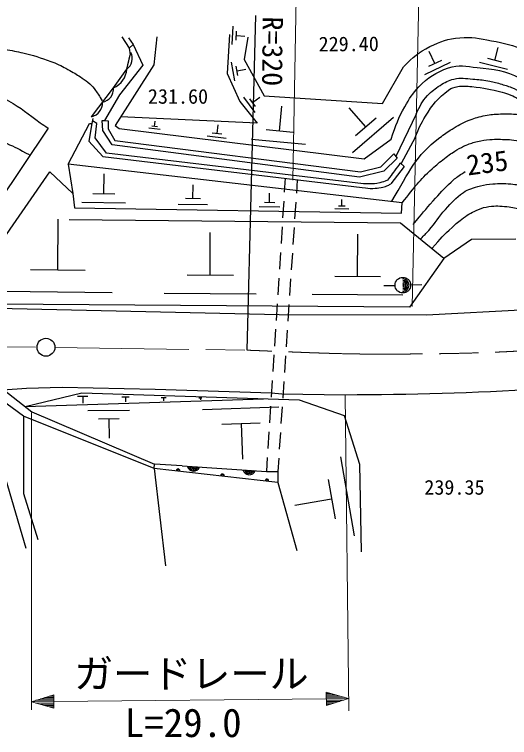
# Model space of a CAD drawing. Units: millimetres, scale not verified. Extents: x 40000 to 680000, y 20000 to 380000.
# Drawn here: x 167238 to 211547, y 253481 to 318263 of the extents above; entities that cross this region are included whole.
import ezdxf
from ezdxf.enums import TextEntityAlignment as Align

# ---------------------------------------------------------------- set-up
doc = ezdxf.new("R2010")
doc.units = ezdxf.units.MM
doc.header["$LTSCALE"] = 1000
doc.linetypes.add('CHAIN', pattern=[18.5, 12, -1.5, 3.5, -1.5])
for name, color, linetype, lineweight in [('M-BGD', 7, 'Continuous', 25), ('M-BMK', 2, 'CHAIN', 13), ('M-BMK-SRVR', 3, 'Continuous', 25), ('M-STR-HTXT', 7, 'Continuous', 13)]:
    doc.layers.add(name, color=color, linetype=linetype, lineweight=lineweight)
doc.styles.add('ＭＳ ゴシック', font='')
doc.styles.get('ＭＳ ゴシック').set_extended_font_data('MS Gothic')

msp = doc.modelspace()

# ---------------------------------------------------------------- linework, layer by layer
at = {"layer": 'M-BGD'}
for p, q in [((186732, 315560), (186817, 317203)), ((176844, 316248), (177517, 315238)), ((177448, 316159), (177854, 315575)), ((179976, 316258), (179708, 313751)), ((186476, 316465), (186276, 312966)), ((187082, 315954), (187124, 316775)), ((187103, 316364), (187870, 316328)), ((188112, 316244), (187805, 314224)), ((177517, 315238), (177854, 315575)), ((177854, 315575), (178715, 313733)), ((177281, 313377), (177648, 314865)), ((177517, 315238), (177596, 314649)), ((204867, 313870), (204348, 314948)), ((210241, 314149), (210527, 315311)), ((187805, 314224), (189600, 310986)), ((210863, 313992), (209620, 314306)), ((179708, 313751), (176244, 308326)), ((178715, 313733), (176647, 311059)), ((186971, 312311), (186674, 313999)), ((187235, 312792), (187086, 313637)), ((200185, 310289), (202046, 313573)), ((206246, 313955), (203928, 312858)), ((205447, 314144), (204288, 313595)), ((211359, 313337), (208873, 313966)), ((186276, 312966), (187397, 310471)), ((187160, 313215), (187948, 313356)), ((176647, 311059), (175310, 308762)), ((189600, 310986), (200185, 310289)), ((187397, 310471), (188945, 308519)), ((188787, 309470), (187769, 310849)), ((188809, 310018), (188300, 310708)), ((188554, 310363), (189196, 310841)), ((190961, 307806), (191159, 310060)), ((198681, 308191), (197190, 309893)), ((188945, 308519), (176727, 309083)), ((201148, 309044), (197483, 305873)), ((203184, 309344), (201361, 305529)), ((172050, 304853), (173951, 308502)), ((174174, 308502), (173887, 306917)), ((173951, 308502), (174174, 308502)), ((174253, 308957), (174174, 308502)), ((174615, 308481), (174216, 308743)), ((174467, 307214), (174615, 308481)), ((175078, 308765), (175310, 308762)), ((175135, 307855), (175078, 308765)), ((175310, 308762), (175613, 308726)), ((175613, 308726), (175613, 308013)), ((179784, 308214), (179840, 308691)), ((185365, 307591), (185459, 308385)), ((199598, 308984), (197765, 307399)), ((170249, 308074), (161816, 295475)), ((175980, 306587), (175135, 307855)), ((175613, 308013), (176207, 306963)), ((176244, 308326), (176600, 308058)), ((176600, 308058), (198539, 305320)), ((180269, 307948), (179249, 308073)), ((180039, 308183), (179529, 308246)), ((192167, 307696), (189754, 307917)), ((175462, 305847), (174467, 307214)), ((186174, 307146), (184473, 307354)), ((185791, 307538), (184940, 307643)), ((198539, 305320), (200955, 307082)), ((203099, 307227), (201851, 304905)), ((173887, 306917), (175154, 305531)), ((198116, 303689), (175980, 306587)), ((176207, 306963), (198207, 304167)), ((193286, 306619), (188459, 307063)), ((198480, 303099), (175462, 305847)), ((200024, 304601), (201183, 305789)), ((201183, 305789), (201361, 305529)), ((175154, 305531), (198371, 302762)), ((201480, 305383), (200311, 304215)), ((201361, 305529), (201480, 305383)), ((172050, 304853), (172455, 302226)), ((201943, 301397), (172050, 304853)), ((198207, 304167), (200024, 304601)), ((202104, 304648), (200915, 303094)), ((201698, 304853), (201747, 304959)), ((201747, 304959), (202104, 304648)), ((164589, 295759), (170399, 304173)), ((170399, 304173), (172455, 302226)), ((175242, 302167), (175256, 303991)), ((200311, 304215), (198116, 303689)), ((191470, 303585), (191389, 302329)), ((192548, 303457), (192468, 302257)), ((183213, 301759), (183223, 302991)), ((172455, 302226), (172614, 300941)), ((176218, 302153), (174265, 302181)), ((190070, 301397), (190076, 302267)), ((177184, 301358), (173277, 301414)), ((184526, 301212), (181886, 301250)), ((183873, 301749), (182554, 301768)), ((190535, 301391), (189604, 301404)), ((191338, 301531), (191242, 300034)), ((192415, 301459), (192315, 299962)), ((196538, 301088), (196542, 301672)), ((201893, 300451), (201943, 301397)), ((172614, 300941), (201893, 300451)), ((190995, 301012), (189133, 301038)), ((197160, 300829), (195909, 300847)), ((196850, 301084), (196225, 301093)), ((171117, 295347), (171153, 299919)), ((201794, 299553), (172141, 299850)), ((205679, 296393), (201794, 299553)), ((184763, 294890), (184766, 298743)), ((191191, 299236), (191095, 297739)), ((192262, 299164), (192162, 297667)), ((197954, 294780), (197957, 298575)), ((208131, 298098), (205679, 296393)), ((212122, 298117), (208131, 298098)), ((191044, 296940), (190948, 295444)), ((192109, 296869), (192009, 295372)), ((205679, 296393), (202600, 292039)), ((173567, 295317), (168668, 295377)), ((186827, 294876), (182699, 294905)), ((199987, 294765), (195921, 294794)), ((190897, 294645), (190801, 293148)), ((191956, 294574), (191856, 293077)), ((201300, 293957), (200296, 293938)), ((203702, 294032), (202698, 294019)), ((175993, 293327), (166194, 293447)), ((188879, 293210), (180624, 293269)), ((202009, 293124), (193876, 293182)), ((202600, 292039), (162550, 292318)), ((190749, 292350), (190653, 290853)), ((191803, 292279), (191703, 290783)), ((158994, 292095), (190918, 291382)), ((204112, 291348), (218410, 292106)), ((190918, 291382), (204112, 291348)), ((190602, 290055), (190506, 288558)), ((191650, 289984), (191550, 288488)), ((190455, 287759), (190359, 286262)), ((191497, 287689), (191397, 286193)), ((190308, 285464), (190212, 283967)), ((191344, 285394), (191244, 283898)), ((166287, 284629), (168778, 282672)), ((168036, 282277), (166015, 283775)), ((168199, 283127), (173256, 284361)), ((168199, 283127), (189525, 283834)), ((172893, 284051), (173796, 284061)), ((173256, 284361), (192718, 283731)), ((173345, 284056), (173354, 283453)), ((176850, 283993), (177508, 284000)), ((177179, 283997), (177186, 283558)), ((180359, 283932), (180803, 283937)), ((180581, 283935), (180586, 283639)), ((183731, 283913), (184016, 283917)), ((183874, 283915), (183877, 283725)), ((190230, 284367), (191161, 284283)), ((191161, 284283), (196834, 284198)), ((184057, 282877), (190890, 283100)), ((190161, 283169), (190065, 281672)), ((191191, 283100), (191091, 281603)), ((192718, 283731), (196743, 282327)), ((168778, 282672), (179756, 277982)), ((173808, 282769), (177547, 282810)), ((179731, 277594), (168036, 282277)), ((168036, 282277), (168054, 275345)), ((174751, 282032), (176620, 282052)), ((175685, 282042), (175712, 280297)), ((196743, 282327), (198112, 277986)), ((185810, 281566), (189227, 281678)), ((187518, 281622), (187637, 278434)), ((190014, 280873), (189918, 279377)), ((191038, 280805), (190938, 279308)), ((168280, 270414), (165636, 279438)), ((189866, 278578), (189786, 277322)), ((196421, 278619), (197655, 271566)), ((179731, 277594), (179756, 277982)), ((182251, 277818), (179756, 277982)), ((190885, 278510), (190805, 277310)), ((198112, 277986), (198258, 270116)), ((190823, 276324), (179731, 277594)), ((179731, 277594), (180747, 268873)), ((182251, 277818), (189786, 277322)), ((189786, 277322), (190805, 277310)), ((190805, 277310), (190823, 276324)), ((190823, 276324), (192516, 270228)), ((195319, 276609), (195936, 273083)), ((168054, 275345), (169327, 271216)), ((195627, 274846), (192339, 274255))]:
    msp.add_line(p, q, dxfattribs=at)
for points in [[(174129, 309102), (176108, 311698), (177281, 313377), (177596, 314649)], [(166185, 284621), (168301, 284791), (171519, 284875), (179816, 284706), (190230, 284367)]]:
    msp.add_lwpolyline(points, dxfattribs=at)
msp.add_circle((201998, 294009), 700, dxfattribs=at)
for centre, radius, start, end in [((176659, 314319), 1129, 303.42687, 28.91951), ((175385, 313453), 1898, 292.3846, 357.69945), ((174850, 311631), 1260, 282.31649, 3.05148), ((173860, 310333), 1260, 282.31649, 3.05148), ((201998, 294009), 560, 270, 90), ((201998, 294009), 420, 270, 90), ((201998, 294009), 280, 270, 90), ((201998, 294009), 140, 270, 90), ((201998, 294009), 20, 270, 90), ((195942, 608928), 324732, 270.15739, 276.27985), ((181886, 277391), 156, 337.20766, 189.72807), ((181886, 277391), 125, 332.98055, 193.95518), ((181886, 277391), 100, 327.52338, 199.41234), ((181886, 277391), 100, 327.52338, 199.41234), ((181886, 277391), 100, 327.52338, 199.41234), ((181886, 277391), 100, 327.52338, 199.41234), ((183260, 277930), 578, 194.1833, 338.29279), ((183260, 277930), 462, 198.89018, 333.58592), ((183260, 277930), 347, 207.13619, 325.3399), ((183260, 277930), 231, 226.61621, 305.85988), ((188249, 277602), 578, 194.1833, 338.29279), ((188249, 277602), 462, 198.89018, 333.58592), ((188249, 277602), 347, 207.13619, 325.3399), ((188249, 277602), 231, 226.61621, 305.85988), ((185860, 276936), 156, 337.20766, 189.72807), ((185860, 276936), 125, 332.98055, 193.95518), ((185860, 276936), 100, 327.52338, 199.41234), ((185860, 276936), 100, 327.52338, 199.41234), ((185860, 276936), 100, 327.52338, 199.41234), ((185860, 276936), 100, 327.52338, 199.41234), ((189834, 276481), 156, 337.20766, 189.72807), ((189834, 276481), 125, 332.98055, 193.95518), ((189834, 276481), 100, 327.52338, 199.41234), ((189834, 276481), 100, 327.52338, 199.41234), ((189834, 276481), 100, 327.52338, 199.41234), ((189834, 276481), 100, 327.52338, 199.41234)]:
    msp.add_arc(centre, radius, start, end, dxfattribs=at)
for points, knots in [([(202046, 313573), (202988, 314482), (203373, 314871), (204420, 315388), (205397, 315870), (206010, 316072), (207094, 316175), (208198, 316280), (208830, 316114), (209920, 315908), (211118, 315681), (211815, 315555), (212917, 315031), (213909, 314560), (214288, 314278), (215275, 313499)], [0, 0, 0, 0, 1, 1, 1, 2, 2, 2, 3, 3, 3, 4, 4, 4, 5, 5, 5, 5]), ([(161274, 315609), (162169, 315583), (162410, 315576), (163137, 315525), (163833, 315475), (164222, 315441), (164915, 315355), (165578, 315273), (165949, 315217), (166608, 315101), (167240, 314990), (167595, 314922), (168217, 314763), (169260, 314495), (169841, 314317), (170841, 313916), (171390, 313696), (171683, 313533), (172196, 313239), (172634, 312988), (172880, 312847), (173297, 312561), (173569, 312374), (173733, 312280), (173974, 312053), (174196, 311844), (174296, 311702), (174482, 311461), (174745, 311119), (174818, 310976), (175075, 310529)], [0, 0, 0, 0, 1, 1, 1, 2, 2, 2, 3, 3, 3, 4, 4, 4, 5, 5, 5, 6, 6, 6, 7, 7, 7, 8, 8, 8, 9, 9, 9, 10, 10, 10, 10]), ([(200955, 307082), (201426, 308452), (201554, 308936), (202183, 310001), (202611, 310727), (202829, 311166), (203416, 311771), (204279, 312661), (204928, 313048), (206089, 313479), (207027, 313827), (207653, 313603), (208648, 313505), (210190, 313354), (211128, 313268), (212495, 312540), (213522, 311993), (213946, 311651), (214876, 310752)], [0, 0, 0, 0, 1, 1, 1, 2, 2, 2, 3, 3, 3, 4, 4, 4, 5, 5, 5, 6, 6, 6, 6]), ([(159242, 312561), (161001, 312351), (161541, 312340), (162967, 311969), (163433, 311847), (163697, 311786), (164153, 311630), (164589, 311481), (164831, 311390), (165253, 311207), (165823, 310959), (166150, 310831), (166693, 310529), (167874, 309873), (168436, 309342), (169544, 308568), (169819, 308375), (169907, 308315), (170249, 308074)], [0, 0, 0, 0, 1, 1, 1, 2, 2, 2, 3, 3, 3, 4, 4, 4, 5, 5, 5, 6, 6, 6, 6]), ([(203184, 309344), (203560, 310118), (203688, 310447), (204214, 310996), (204605, 311405), (204861, 311608), (205342, 311906), (205792, 312184), (206056, 312352), (206571, 312477), (207214, 312632), (207604, 312517), (208264, 312477), (208796, 312444), (209094, 312403), (209619, 312307), (210053, 312228), (210295, 312175), (210719, 312053), (211121, 311938), (211346, 311869), (211735, 311715), (212079, 311578), (212267, 311484), (212582, 311291), (213503, 310728), (213855, 310187), (214699, 309513)], [0, 0, 0, 0, 1, 1, 1, 2, 2, 2, 3, 3, 3, 4, 4, 4, 5, 5, 5, 6, 6, 6, 7, 7, 7, 8, 8, 8, 9, 9, 9, 9]), ([(203099, 307227), (203438, 308126), (203590, 308441), (204024, 309154), (204656, 310196), (205119, 310753), (206086, 311495), (206358, 311704), (206572, 311735), (206909, 311799), (207397, 311892), (207685, 311839), (208179, 311799), (209253, 311714), (209843, 311549), (210889, 311291), (211193, 311216), (211362, 311160), (211651, 311037), (211923, 310921), (212082, 310863), (212328, 310699), (212680, 310463), (212849, 310292), (213175, 310021), (214059, 309284), (214320, 308973), (215295, 307973)], [0, 0, 0, 0, 1, 1, 1, 2, 2, 2, 3, 3, 3, 4, 4, 4, 5, 5, 5, 6, 6, 6, 7, 7, 7, 8, 8, 8, 9, 9, 9, 9]), ([(201002, 301538), (202647, 304242), (203080, 305545), (205301, 307227), (205717, 307543), (205960, 307709), (206401, 307989), (206938, 308330), (207255, 308504), (207841, 308751), (208351, 308967), (208653, 309059), (209195, 309175), (209717, 309285), (210018, 309314), (210550, 309344), (211078, 309374), (211377, 309383), (211905, 309344), (212306, 309314), (212533, 309282), (212921, 309175), (213477, 309021), (213765, 308852), (214275, 308582), (214685, 308365), (214829, 308278), (215295, 307973)], [0, 0, 0, 0, 1, 1, 1, 2, 2, 2, 3, 3, 3, 4, 4, 4, 5, 5, 5, 6, 6, 6, 7, 7, 7, 8, 8, 8, 9, 9, 9, 9]), ([(159157, 308751), (160663, 308454), (161076, 308379), (162290, 308074), (163255, 307831), (163800, 307707), (164745, 307397), (165451, 307165), (165841, 307013), (166523, 306719), (167338, 306368), (167611, 306214), (168555, 305703)], [0, 0, 0, 0, 1, 1, 1, 2, 2, 2, 3, 3, 3, 4, 4, 4, 4]), ([(201943, 301397), (203126, 302869), (203447, 303375), (204623, 304433), (205042, 304810), (205272, 305029), (205724, 305365), (206144, 305676), (206375, 305860), (206825, 306127), (207143, 306315), (207331, 306406), (207671, 306550), (208057, 306713), (208280, 306795), (208687, 306889), (209111, 306986), (209355, 307020), (209788, 307058), (210381, 307110), (210717, 307081), (211312, 307058), (211644, 307045), (211832, 307034), (212159, 306973), (212704, 306872), (212992, 306739), (213513, 306550), (214000, 306373), (214243, 306204), (214699, 305957), (217731, 304317), (218537, 302933), (221230, 300021)], [0, 0, 0, 0, 1, 1, 1, 2, 2, 2, 3, 3, 3, 4, 4, 4, 5, 5, 5, 6, 6, 6, 7, 7, 7, 8, 8, 8, 9, 9, 9, 10, 10, 10, 11, 11, 11, 11]), ([(202930, 299438), (203760, 300467), (203985, 300753), (204708, 301555), (205319, 302232), (205635, 302642), (206317, 303248), (206633, 303529), (206813, 303687), (207163, 303925), (207324, 304034), (207380, 304074), (207582, 304194)], [0, 0, 0, 0, 1, 1, 1, 2, 2, 2, 3, 3, 3, 4, 4, 4, 4]), ([(200618, 303407), (200309, 303282), (200202, 303245), (199925, 303180), (199566, 303094), (199354, 303082), (198984, 303081), (198787, 303080), (198715, 303080), (198480, 303099)], [0, 0, 0, 0, 1, 1, 1, 2, 2, 2, 3, 3, 3, 3]), ([(198371, 302762), (198798, 302701), (198939, 302675), (199304, 302684), (199603, 302692), (199770, 302712), (200064, 302764), (200264, 302799), (200379, 302821), (200565, 302902), (200708, 302964), (200763, 302995), (200915, 303094)], [0, 0, 0, 0, 1, 1, 1, 2, 2, 2, 3, 3, 3, 4, 4, 4, 4]), ([(203607, 298168), (203956, 298512), (204050, 298618), (204322, 298916), (204953, 299607), (205176, 300104), (205809, 300793), (206394, 301430), (206710, 301818), (207417, 302317), (207659, 302487), (207821, 302543), (208095, 302655), (208414, 302787), (208604, 302837), (208941, 302909), (209367, 303000), (209608, 303046), (210042, 303079), (210669, 303126), (211025, 303137), (211651, 303079), (212187, 303028), (212487, 302970), (213005, 302825), (213348, 302729), (213533, 302645), (213852, 302486), (214411, 302208), (214711, 302018), (215207, 301639), (215748, 301225), (216026, 300956), (216494, 300460), (216797, 300138), (216902, 300021), (217239, 299607)], [0, 0, 0, 0, 1, 1, 1, 2, 2, 2, 3, 3, 3, 4, 4, 4, 5, 5, 5, 6, 6, 6, 7, 7, 7, 8, 8, 8, 9, 9, 9, 10, 10, 10, 11, 11, 11, 12, 12, 12, 12]), ([(204623, 297321), (205428, 298228), (205650, 298516), (206401, 299184), (206787, 299527), (207000, 299726), (207417, 300031), (207907, 300389), (208216, 300549), (208772, 300793), (209117, 300944), (209331, 300988), (209703, 301047), (210324, 301145), (210686, 301105), (211312, 301047), (211848, 300997), (212145, 300927), (212667, 300793), (212971, 300714), (213136, 300652), (213429, 300539), (213801, 300394), (214012, 300311), (214360, 300115), (214776, 299881), (214989, 299717), (215376, 299438), (215757, 299163), (215959, 298992), (216307, 298676), (216986, 298061), (217173, 297753), (217825, 296889)], [0, 0, 0, 0, 1, 1, 1, 2, 2, 2, 3, 3, 3, 4, 4, 4, 5, 5, 5, 6, 6, 6, 7, 7, 7, 8, 8, 8, 9, 9, 9, 10, 10, 10, 11, 11, 11, 11])]:
    msp.add_open_spline(points, degree=3, knots=knots, dxfattribs=at)
msp.add_open_spline([(201698, 304853), (201158, 304130), (201158, 304130), (200618, 303407)], degree=3, dxfattribs=at)
at = {"layer": 'M-BMK'}
for p, q in [((138622, 288743), (169256, 288464)), ((170856, 288429), (188050, 288185))]:
    msp.add_line(p, q, dxfattribs=at)
msp.add_open_spline([(258849, 293837), (254687, 292984), (253584, 292763), (250192, 292168), (246463, 291514), (244362, 291212), (240613, 290683), (236822, 290149), (234690, 289908), (230886, 289479), (228568, 289218), (227267, 289100), (224943, 288906), (219913, 288485), (217087, 288344), (212046, 288090), (208374, 287904), (206314, 287877), (202638, 287843), (196939, 287790), (195048, 287909), (188050, 288185)], degree=3, knots=[0, 0, 0, 0, 1, 1, 1, 2, 2, 2, 3, 3, 3, 4, 4, 4, 5, 5, 5, 6, 6, 6, 7, 7, 7, 7], dxfattribs=at)
at = {"layer": 'M-BMK-SRVR'}
msp.add_line((188050, 288185), (188828, 318173), dxfattribs=at)
msp.add_circle((170056, 288447), 800, dxfattribs=at)
at = {"layer": 'M-STR-HTXT'}
for p, q in [((192149, 303403), (192647, 331533)), ((203524, 323360), (202828, 292111)), ((197162, 255881), (196834, 284198)), ((168754, 255971), (168759, 282585)), ((168754, 256691), (170748, 257310)), ((170349, 257187), (170749, 257190)), ((170760, 256110), (170748, 257310)), ((197149, 256968), (195144, 257549)), ((195144, 257549), (195155, 256349)), ((195545, 257433), (195145, 257429)), ((195146, 257309), (195946, 257316)), ((196347, 257200), (195147, 257189)), ((168754, 256691), (170754, 256710)), ((168754, 256691), (170760, 256110)), ((170753, 256830), (169153, 256815)), ((170755, 256590), (169155, 256575)), ((169552, 256939), (170751, 256950)), ((170750, 257070), (169950, 257063)), ((170754, 256710), (195150, 256949)), ((195148, 257069), (196748, 257084)), ((197149, 256968), (195150, 256949)), ((195151, 256829), (196751, 256844)), ((196352, 256720), (195152, 256709)), ((195153, 256589), (195953, 256596)), ((197149, 256968), (195155, 256349)), ((169556, 256459), (170756, 256470)), ((170757, 256350), (169957, 256343)), ((170359, 256227), (170759, 256230)), ((195554, 256473), (195154, 256469))]:
    msp.add_line(p, q, dxfattribs=at)

# ---------------------------------------------------------------- texts
at = {"layer": 'M-BGD', "style": 'ＭＳ ゴシック'}
msp.add_text('229.40', height=1320, rotation=0.355, dxfattribs=at).set_placement((197154, 315627), align=Align.MIDDLE_CENTER)
for s, p in [('231.60', (181874, 310925)), ('239.35', (206614, 275900))]:
    msp.add_text(s, height=1320, dxfattribs=at).set_placement(p, align=Align.MIDDLE_CENTER)
msp.add_text('235', height=1833, rotation=7.451, dxfattribs=at).set_placement((207890, 303288), align=Align.BOTTOM_LEFT)
at = {"layer": 'M-BMK-SRVR', "style": 'ＭＳ ゴシック'}
msp.add_text('R=320', height=1833, rotation=269.561, dxfattribs=at).set_placement((190369, 318076), align=Align.MIDDLE_LEFT)
at = {"layer": 'M-STR-HTXT', "style": 'ＭＳ ゴシック'}
for s, p in [('ガードレール', (172568, 257149)), ('L=29.0', (177099, 252753))]:
    msp.add_text(s, height=2566, dxfattribs=at).set_placement(p, align=Align.BOTTOM_LEFT)

doc.saveas('drawing.dxf')
